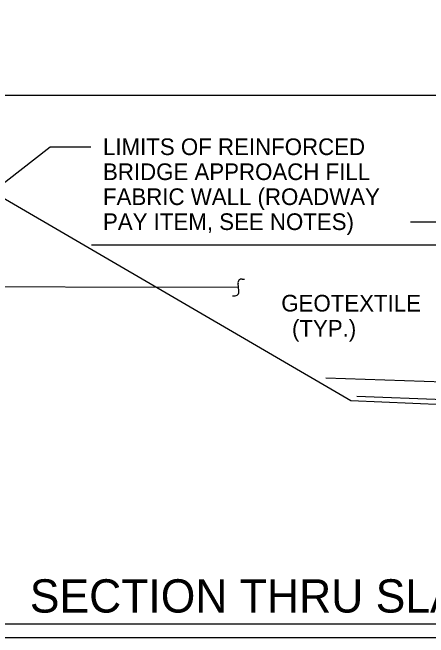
# Model space of a CAD drawing. Extents: x 6 to 176, y 6 to 103.
# Drawn here: x 67.81 to 99.06, y 5.97 to 52.88 of the extents above; entities that cross this region are included whole.
import ezdxf

# ---------------------------------------------------------------- set-up
doc = ezdxf.new("R2010")
doc.units = 0
for name, color, linetype in [('Beam Bolsters CELL', 7, 'Continuous'), ('Rebar Lines CELL', 7, 'Continuous'), ('Structural Steel Lines', 7, 'Continuous'), ('Sup Concrete Girder Lines', 7, 'Continuous'), ('Title Text', 7, 'Continuous'), ('User Information Notes', 7, 'Continuous')]:
    doc.layers.add(name, color=color, linetype=linetype)

# ---------------------------------------------------------------- blocks, each defined once
blk = doc.blocks.new('LLT')
at = {"layer": 'Structural Steel Lines'}
for p, q in [((0.335, 0.606), (0.517, 0.582)), ((-0.006, -0.238), (-0.006, 0.314)), ((-0.522, -0.556), (-0.387, -0.579))]:
    blk.add_line(p, q, dxfattribs=at)
for centre, radius, start, end in [((0.267, 0.337), 0.276, 75.8326, 184.1182), ((-0.315, -0.274), 0.311, 256.7642, 6.563)]:
    blk.add_arc(centre, radius, start, end, dxfattribs=at)

msp = doc.modelspace()

# ---------------------------------------------------------------- linework, layer by layer
at = {"layer": 'Beam Bolsters CELL'}
msp.add_line((130.732, 22.571), (93.685, 24.067), dxfattribs=at)
at = {"layer": 'Rebar Lines CELL'}
for p, q in [((93.232, 23.719), (9.752, 72.365)), ((130.732, 22.156), (93.232, 23.719))]:
    msp.add_line(p, q, dxfattribs=at)
at = {"layer": 'Structural Steel Lines'}
for points in [[(84.78, 32.226), (58.735, 32.289), (64.542, 48.942)], [(66.283, 39.423), (70.643, 42.802), (73.689, 42.802)], [(97.697, 37.177), (110.034, 37.177), (130.763, 42.578)]]:
    msp.add_lwpolyline(points, dxfattribs=at)
at = {"layer": 'Sup Concrete Girder Lines'}
for p, q in [((104.634, 46.654), (54.445, 46.654)), ((126.76, 35.405), (73.751, 35.405)), ((110.379, 24.747), (91.351, 25.444))]:
    msp.add_line(p, q, dxfattribs=at)
at = {"layer": 'Title Text'}
for p, q in [((64.365, 6.999), (113.78, 6.999)), ((62.365, 5.966), (115.78, 5.966))]:
    msp.add_line(p, q, dxfattribs=at)

# ---------------------------------------------------------------- block references
at = {"layer": 'Structural Steel Lines', "xscale": 0.9999979999999999, "yscale": 0.999998, "rotation": 5.849836448787626}
msp.add_blockref('LLT', (84.789, 32.227), dxfattribs=at)

# ---------------------------------------------------------------- texts
at = {"layer": 'Title Text'}
msp.add_text('SECTION THRU SLAB', height=2.49843, dxfattribs=at).set_placement((69.106, 7.837))
at = {"layer": 'User Information Notes'}
for s, p in [('LIMITS OF REINFORCED', (74.606, 42.177)), ('BRIDGE APPROACH FILL', (74.606, 40.302)), ('FABRIC WALL (ROADWAY ', (74.606, 38.427)), ('PAY ITEM, SEE NOTES)', (74.606, 36.552)), ('GEOTEXTILE', (87.999, 30.435)), ('(TYP.)', (88.803, 28.546))]:
    msp.add_text(s, height=1.25, dxfattribs=at).set_placement(p)

doc.saveas('drawing.dxf')
